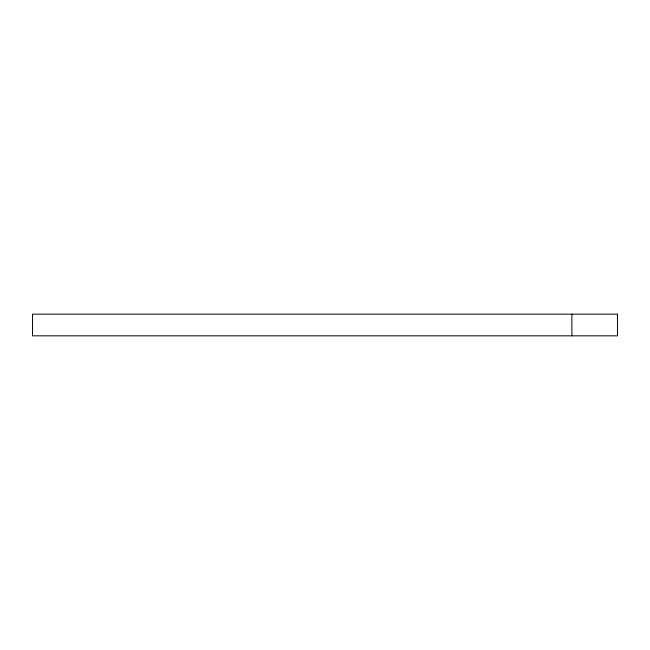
<?xml version="1.0" encoding="UTF-8"?>
<svg xmlns="http://www.w3.org/2000/svg" width="650" height="650" viewBox="0 0 650 650"><rect width="100%" height="100%" fill="white"/><g stroke="black" fill="none" stroke-linecap="round" stroke-linejoin="round"><path stroke-width="0.97" d="M571.87 314.161L571.87 335.839M617.5 314.161L32.5 314.161L32.5 335.839L617.5 335.839L617.5 314.161"/></g></svg>
